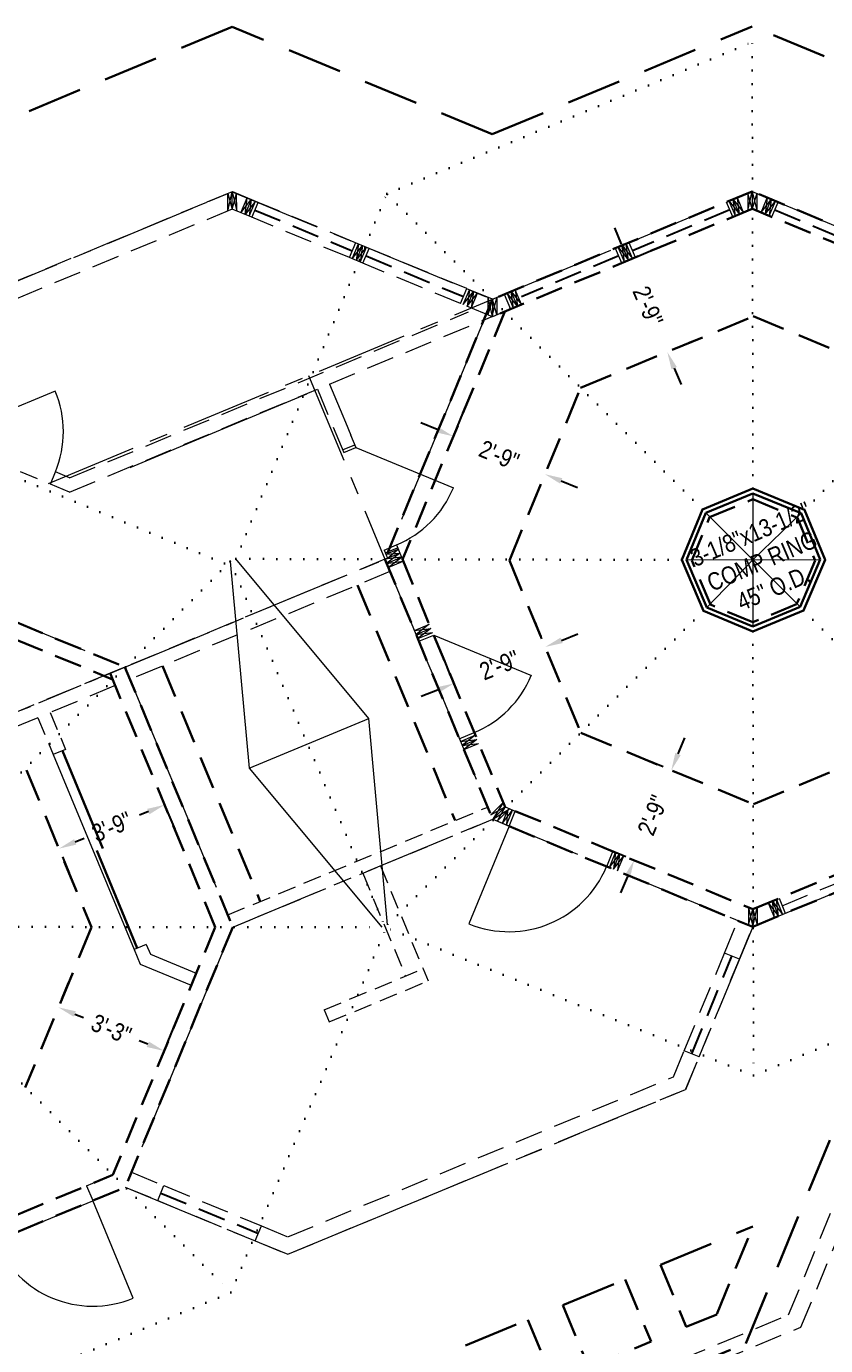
# Model space of a CAD drawing. Header units: inches. Extents: x 2775 to 14269, y 3393 to 7295.
# Drawn here: x 13681.6 to 13954.2, y 3621.2 to 4071.2 of the extents above; entities that cross this region are included whole.
import ezdxf

# ---------------------------------------------------------------- set-up
doc = ezdxf.new("R2010")
doc.units = ezdxf.units.IN
doc.header["$LTSCALE"] = 0.5
doc.header["$MEASUREMENT"] = 0
doc.header["$PDMODE"] = 1
for name, pattern in [('ACAD_ISO07W100', [3, 0, -3]), ('CENTER', [2, 1.25, -0.25, 0.25, -0.25]), ('HIDDEN', [0.375, 0.25, -0.125])]:
    doc.linetypes.add(name, pattern=pattern)
doc.layers.get('Defpoints').update_dxf_attribs({"linetype": 'CONTINUOUS'})
for name, color, linetype, lineweight in [('BALCONY', 3, 'CONTINUOUS', 30), ('DOORS', 7, 'CONTINUOUS', 9), ('FL JOISTS', 3, 'CONTINUOUS', 20), ('GRID', 1, 'CENTER', 20), ('INT WALLS', 7, 'HIDDEN', 9), ('LITE COVE', 7, 'HIDDEN', 30), ('ROOF BEAMS', 3, 'HIDDEN', 30), ('ROOFLINE', 7, 'HIDDEN', 30), ('SKYLITES', 3, 'CONTINUOUS', 30), ('WALL FRAMING', 7, 'CONTINUOUS', 9), ('WALLS', 7, 'HIDDEN', 9), ('WINDOWS', 5, 'HIDDEN', 9)]:
    doc.layers.add(name, color=color, linetype=linetype, lineweight=lineweight)
doc.layers.add('Dim', color=2, linetype='CONTINUOUS')
doc.layers.add('LOWER_TRUSS_DESIGN', color=7, linetype='CONTINUOUS')
doc.styles.add('ARCHENT', font='technical.ttf', dxfattribs={"height": 6})
doc.styles.add('ARCHENTLTD', font='technical.ttf', dxfattribs={"height": 6})
doc.dimstyles.new('ARCHENTLTD', dxfattribs={"dimtxt": 12, "dimasz": 6, "dimexe": 9, "dimexo": 3, "dimgap": 1, "dimtad": 0, "dimdec": 4, "dimzin": 1, "dimdsep": 46, "dimlunit": 4, "dimtxsty": 'ARCHENT', "dimcen": 6, "dimaunit": 1, "dimadec": 5, "dimazin": 0, "dimtfac": 1, "dimtdec": 4, "dimtofl": 0, "dimtmove": 0, "dimatfit": 3, "dimfxl": 1, "dimfrac": 2, "dimtolj": 1, "dimtzin": 0, "dimarcsym": 0})

# ---------------------------------------------------------------- blocks, each defined once
blk = doc.blocks.new('*D40')
at = {"layer": 'Defpoints', "color": 0, "linetype": 'Continuous', "ltscale": 2.5}
for p in [(13692.5, 3736.57), (13728.54, 3721.68), (13728.54, 3721.68)]:
    blk.add_point(p, dxfattribs=at)
at = {"layer": 'Dim', "color": 0, "linetype": 'Continuous', "lineweight": -2, "ltscale": 2.5}
for p, q in [((13693.64, 3739.35), (13695.94, 3744.89)), ((13698.04, 3734.28), (13701, 3733.06)), ((13729.69, 3724.45), (13731.98, 3729.99)), ((13723, 3723.97), (13720.04, 3725.19))]:
    blk.add_line(p, q, dxfattribs=at)
at = {"layer": 'Dim', "color": 0, "linetype": 'Continuous', "ltscale": 2.5}
for points in [[(13698.43, 3735.21), (13697.66, 3733.36), (13692.5, 3736.57)], [(13723.38, 3724.89), (13722.61, 3723.04), (13728.54, 3721.68)]]:
    blk.add_solid(points, dxfattribs=at)
at = {"layer": 'Dim', "color": 0, "linetype": 'Continuous', "ltscale": 2.5, "insert": (13710.52, 3729.13), "char_height": 6, "attachment_point": 5, "rotation": 337.5413, "style": 'ARCHENT'}
blk.add_mtext('\\A1;3\'-3"', dxfattribs=at)
blk = doc.blocks.new('*D44')
at = {"layer": 'Defpoints', "color": 0, "linetype": 'Continuous', "ltscale": 2.5}
for p in [(13728.7, 3805.65), (13728.7, 3805.65), (13692.68, 3790.71)]:
    blk.add_point(p, dxfattribs=at)
at = {"layer": 'Dim', "color": 0, "linetype": 'Continuous', "lineweight": -2, "ltscale": 2.5}
for p, q in [((13723.16, 3803.35), (13720.17, 3802.11)), ((13729.85, 3802.88), (13732.15, 3797.34)), ((13698.22, 3793.01), (13701.22, 3794.25)), ((13693.83, 3787.94), (13696.13, 3782.39))]:
    blk.add_line(p, q, dxfattribs=at)
at = {"layer": 'Dim', "color": 0, "linetype": 'Continuous', "ltscale": 2.5}
for points in [[(13722.78, 3804.28), (13723.54, 3802.43), (13728.7, 3805.65)], [(13697.84, 3793.93), (13698.6, 3792.08), (13692.68, 3790.71)]]:
    blk.add_solid(points, dxfattribs=at)
at = {"layer": 'Dim', "color": 0, "linetype": 'Continuous', "ltscale": 2.5, "insert": (13710.69, 3798.18), "char_height": 6, "attachment_point": 5, "rotation": 22.5322, "style": 'ARCHENT'}
blk.add_mtext('\\A1;3\'-9"', dxfattribs=at)
blk = doc.blocks.new('*D50')
at = {"layer": 'Defpoints', "color": 0, "linetype": 'Continuous', "ltscale": 2.5}
for p in [(13886.94, 3991.45), (13886.94, 3991.45), (13900.18, 3960.15)]:
    blk.add_point(p, dxfattribs=at)
at = {"layer": 'Dim', "color": 0, "linetype": 'Continuous', "lineweight": -2, "ltscale": 2.5}
for p, q in [((13884.6, 3996.97), (13882.26, 4002.5)), ((13889.7, 3992.62), (13895.23, 3994.95)), ((13902.94, 3961.32), (13908.47, 3963.66)), ((13902.52, 3954.63), (13904.86, 3949.1))]:
    blk.add_line(p, q, dxfattribs=at)
at = {"layer": 'Dim', "color": 0, "linetype": 'Continuous', "ltscale": 2.5}
for points in [[(13885.52, 3997.36), (13883.68, 3996.58), (13886.94, 3991.45)], [(13903.44, 3955.02), (13901.6, 3954.24), (13900.18, 3960.15)]]:
    blk.add_solid(points, dxfattribs=at)
at = {"layer": 'Dim', "color": 0, "linetype": 'Continuous', "ltscale": 2.5, "insert": (13893.56, 3975.8), "char_height": 6, "attachment_point": 5, "rotation": 292.9353, "style": 'ARCHENT'}
blk.add_mtext('\\A1;2\'-9"', dxfattribs=at)
blk = doc.blocks.new('*D51')
at = {"layer": 'Defpoints', "color": 0, "linetype": 'Continuous', "ltscale": 2.5}
for p in [(13827.19, 3931.36), (13827.19, 3931.36), (13858.45, 3918.44)]:
    blk.add_point(p, dxfattribs=at)
at = {"layer": 'Dim', "color": 0, "linetype": 'Continuous', "lineweight": -2, "ltscale": 2.5}
for p, q in [((13828.34, 3934.14), (13830.63, 3939.68)), ((13821.65, 3933.66), (13816.1, 3935.95)), ((13859.6, 3921.21), (13861.89, 3926.76)), ((13864, 3916.15), (13869.54, 3913.86))]:
    blk.add_line(p, q, dxfattribs=at)
at = {"layer": 'Dim', "color": 0, "linetype": 'Continuous', "ltscale": 2.5}
for points in [[(13822.03, 3934.58), (13821.27, 3932.73), (13827.19, 3931.36)], [(13864.38, 3917.07), (13863.62, 3915.23), (13858.45, 3918.44)]]:
    blk.add_solid(points, dxfattribs=at)
at = {"layer": 'Dim', "color": 0, "linetype": 'Continuous', "ltscale": 2.5, "insert": (13842.82, 3924.9), "char_height": 6, "attachment_point": 5, "rotation": 337.5409, "style": 'ARCHENT'}
blk.add_mtext('\\A1;2\'-9"', dxfattribs=at)
blk = doc.blocks.new('*D52')
at = {"layer": 'Defpoints', "color": 0, "linetype": 'Continuous', "ltscale": 2.5}
for p in [(13858.55, 3859.52), (13858.55, 3859.52), (13827.38, 3847.05)]:
    blk.add_point(p, dxfattribs=at)
at = {"layer": 'Dim', "color": 0, "linetype": 'Continuous', "lineweight": -2, "ltscale": 2.5}
for p, q in [((13857.43, 3862.31), (13855.21, 3867.88)), ((13864.12, 3861.75), (13869.69, 3863.98)), ((13826.26, 3849.83), (13824.03, 3855.4)), ((13821.81, 3844.82), (13816.24, 3842.59))]:
    blk.add_line(p, q, dxfattribs=at)
at = {"layer": 'Dim', "color": 0, "linetype": 'Continuous', "ltscale": 2.5}
for points in [[(13863.75, 3862.68), (13864.49, 3860.83), (13858.55, 3859.52)], [(13821.44, 3845.75), (13822.18, 3843.89), (13827.38, 3847.05)]]:
    blk.add_solid(points, dxfattribs=at)
at = {"layer": 'Dim', "color": 0, "linetype": 'Continuous', "ltscale": 2.5, "insert": (13842.96, 3853.29), "char_height": 6, "attachment_point": 5, "rotation": 21.8162, "style": 'ARCHENT'}
blk.add_mtext('\\A1;2\'-9"', dxfattribs=at)
blk = doc.blocks.new('*D53')
at = {"layer": 'Defpoints', "color": 0, "linetype": 'Continuous', "ltscale": 2.5}
for p in [(13901.55, 3817.45), (13901.55, 3817.45), (13888.86, 3786.76)]:
    blk.add_point(p, dxfattribs=at)
at = {"layer": 'Dim', "color": 0, "linetype": 'Continuous', "lineweight": -2, "ltscale": 2.5}
for p, q in [((13903.84, 3823), (13906.13, 3828.54)), ((13898.77, 3818.6), (13893.23, 3820.89)), ((13886.09, 3787.9), (13880.54, 3790.19)), ((13886.57, 3781.21), (13884.27, 3775.67))]:
    blk.add_line(p, q, dxfattribs=at)
at = {"layer": 'Dim', "color": 0, "linetype": 'Continuous', "ltscale": 2.5}
for points in [[(13902.92, 3823.38), (13904.76, 3822.62), (13901.55, 3817.45)], [(13885.64, 3781.59), (13887.49, 3780.83), (13888.86, 3786.76)]]:
    blk.add_solid(points, dxfattribs=at)
at = {"layer": 'Dim', "color": 0, "linetype": 'Continuous', "ltscale": 2.5, "insert": (13895.2, 3802.1), "char_height": 6, "attachment_point": 5, "rotation": 67.5409, "style": 'ARCHENT'}
blk.add_mtext('\\A1;2\'-9"', dxfattribs=at)

msp = doc.modelspace()

# ---------------------------------------------------------------- linework, layer by layer
at = {"layer": 'BALCONY', "linetype": 'HIDDEN', "lineweight": 20, "ltscale": 75}
for p, q in [((13941.56299, 3631.6762), (13964.4532, 3687.04987)), ((13945.77515, 3627.46879), (13968.66573, 3682.84336)), ((13800.48025, 3573.16946), (13941.56299, 3631.6762)), ((13800.48361, 3567.21667), (13945.77515, 3627.46879))]:
    msp.add_line(p, q, dxfattribs=at)
at = {"layer": 'Dim', "color": 1, "linetype": 'Continuous', "lineweight": 9, "ltscale": 2.5}
msp.add_line((13690.72279, 3822.82325), (13718.31572, 3756.3204), dxfattribs=at)
at = {"layer": 'DOORS', "ltscale": 75}
for p, q in [((13691.41326, 3946.78644), (13658.18379, 3932.93717)), ((13793.98028, 3927.5446), (13827.24218, 3913.77342)), ((13718.00931, 3637.38588), (13704.20946, 3670.63448))]:
    msp.add_line(p, q, dxfattribs=at)
at = {"layer": 'DOORS', "ltscale": 50}
for p, q in [((13820.54054, 3863.53714), (13853.80817, 3849.7798)), ((13846.21111, 3798.36674), (13832.48702, 3765.08537))]:
    msp.add_line(p, q, dxfattribs=at)
at = {"layer": 'DOORS', "linetype": 'Continuous', "lineweight": 30, "ltscale": 150}
for p, q in [((13693.84194, 3824.11768), (13707.66341, 3790.80329)), ((13705.53896, 3790.0684), (13719.36042, 3756.754))]:
    msp.add_line(p, q, dxfattribs=at)
at = {"layer": 'DOORS', "lineweight": 20, "ltscale": 75}
msp.add_line((13637.7115, 3643.03447), (13704.22021, 3670.61329), dxfattribs=at)
at = {"layer": 'DOORS', "lineweight": 9, "ltscale": 75}
for centre, radius, start, end in [((13658.18379, 3932.93717), 36, 337.6252485, 22.6252485), ((13793.98028, 3927.5446), 35.98566, 292.5321603, 337.5093435), ((13820.54054, 3863.53714), 35.97982, 292.4744608, 337.5331814), ((13846.21111, 3798.36674), 36, 247.5904225, 337.5409195), ((13704.20946, 3670.63448), 35.99868, 202.5409195, 292.5409195)]:
    msp.add_arc(centre, radius, start, end, dxfattribs=at)
at = {"layer": 'FL JOISTS', "color": 7, "linetype": 'Continuous', "lineweight": 20, "ltscale": 25}
for p, q in [((13751.09624, 3888.63095), (13757.58821, 3818.20986)), ((13798.3206, 3835.10084), (13753.01679, 3889.54256)), ((13757.58821, 3818.20986), (13798.3206, 3835.10084)), ((13804.7753, 3764.69923), (13798.3206, 3835.10084)), ((13757.58821, 3818.20986), (13802.85636, 3763.92598))]:
    msp.add_line(p, q, dxfattribs=at)
at = {"layer": 'GRID', "ltscale": 50}
for p, q in [((13663.13356, 3978.02306), (13751.78355, 4014.80413)), ((13751.78355, 4014.80413), (13840.50378, 3978.12922)), ((13840.50378, 3978.12922), (13929.17153, 4014.93082)), ((13929.17153, 4014.93082), (14017.89177, 3978.25591)), ((13689.15526, 3915.32124), (13840.50378, 3978.12922)), ((13840.50378, 3978.12922), (13803.83543, 3889.42486)), ((13777.81509, 3952.11682), (13803.83543, 3889.42486)), ((13644.79447, 3933.65897), (13689.15526, 3915.32124)), ((13626.44902, 3889.29883), (13715.16925, 3852.62392)), ((13715.16925, 3852.62392), (13803.83543, 3889.42486)), ((13803.83543, 3889.42486), (13840.63046, 3800.74123)), ((13715.16925, 3852.62392), (13751.96271, 3763.93964)), ((13751.96271, 3763.93964), (13840.63046, 3800.74123)), ((13840.63046, 3800.74123), (13929.3507, 3764.06632)), ((13929.3507, 3764.06632), (14018.01845, 3800.86792)), ((13751.96271, 3763.93964), (13715.29436, 3675.23527)), ((13929.3507, 3764.06632), (13906.43216, 3708.62411)), ((13770.74153, 3652.31468), (13906.43667, 3708.63502)), ((13626.6266, 3638.43367), (13715.29436, 3675.23527)), ((13715.29436, 3675.23527), (13770.74153, 3652.31468))]:
    msp.add_line(p, q, dxfattribs=at)
at = {"layer": 'GRID', "ltscale": 25}
msp.add_line((13501.10479, 3763.77635), (13715.16925, 3852.62392), dxfattribs=at)
at = {"layer": 'INT WALLS', "ltscale": 75}
for p, q in [((13696.31112, 3917.24187), (13832.40512, 3973.78544)), ((13784.98606, 3949.21109), (13840.38376, 3972.22742)), ((13696.31906, 3912.37223), (13780.82788, 3947.48348)), ((13780.82788, 3947.48348), (13789.81399, 3925.8336)), ((13784.98368, 3949.20956), (13792.24607, 3931.71255)), ((13689.7605, 3915.07209), (13691.47349, 3919.2333)), ((13696.31112, 3917.24187), (13691.47349, 3919.2333)), ((13696.31906, 3912.37223), (13689.7605, 3915.07209)), ((13807.76958, 3894.30573), (13808.92245, 3891.53477)), ((13803.83651, 3889.42595), (13715.16902, 3852.62446)), ((13803.61475, 3892.58394), (13804.76576, 3889.81085)), ((13805.57986, 3885.22247), (13716.91279, 3848.42115)), ((13710.08919, 3850.51608), (13574.82859, 3794.37609)), ((13711.83296, 3846.31277), (13689.66647, 3837.11255)), ((13685.51024, 3835.38751), (13576.57067, 3790.17208)), ((13694.88094, 3824.5491), (13690.72471, 3822.82405)), ((13722.47194, 3758.04544), (13718.31572, 3756.3204))]:
    msp.add_line(p, q, dxfattribs=at)
at = {"layer": 'INT WALLS', "ltscale": 50}
for p, q in [((13784.98606, 3949.21109), (13793.96929, 3927.55557)), ((13789.42928, 3926.75664), (13793.58646, 3928.47939)), ((13789.81211, 3925.83282), (13793.96929, 3927.55557)), ((13803.60507, 3892.57993), (13807.77005, 3894.30592)), ((13803.9879, 3891.65612), (13808.15289, 3893.3821)), ((13685.50998, 3835.38815), (13690.72279, 3822.82325)), ((13689.66647, 3837.11255), (13694.87897, 3824.54841)), ((13750.23754, 3768.09581), (13838.90598, 3804.89769)), ((13751.96195, 3763.93932), (13840.63046, 3800.74123)), ((13722.46955, 3758.04446), (13723.84135, 3754.73789)), ((13718.32542, 3756.32442), (13720.3993, 3751.29142)), ((13783.15661, 3735.73923), (13816.86823, 3749.73126)), ((13816.86823, 3749.73126), (13818.59327, 3745.57503)), ((13784.88165, 3731.58301), (13818.59327, 3745.57503)), ((13783.15661, 3735.73923), (13784.88165, 3731.58301))]:
    msp.add_line(p, q, dxfattribs=at)
at = {"layer": 'INT WALLS', "linetype": 'Continuous', "ltscale": 150}
for p, q in [((13723.84135, 3754.73789), (13739.5273, 3748.25381)), ((13720.3993, 3751.29142), (13737.80822, 3744.09511))]:
    msp.add_line(p, q, dxfattribs=at)
at = {"layer": 'LITE COVE', "linetype": 'ACAD_ISO07W100', "lineweight": 30, "ltscale": 3}
for p, q in [((13804.49392, 4014.07081), (13929.13134, 4065.80324)), ((13753.01679, 3889.54256), (13804.49392, 4014.07081)), ((13749.16327, 3887.94372), (13624.64804, 3939.45235)), ((13751.09624, 3888.63095), (13803.5805, 3764.7899)), ((13751.28347, 3639.27225), (13804.7753, 3764.69923)), ((13929.57755, 3713.27298), (13803.95617, 3763.88478)), ((13929.57755, 3713.27298), (14054.00189, 3764.91537)), ((13751.28347, 3639.27225), (13626.68858, 3587.55907))]:
    msp.add_line(p, q, dxfattribs=at)
at = {"layer": 'LITE COVE', "color": 7, "linetype": 'ACAD_ISO07W100', "lineweight": 30, "ltscale": 3}
for p, q in [((13929.38049, 3913.53925), (13929.1352, 4065.80324)), ((13912.15983, 3906.40595), (13804.49392, 4014.07081)), ((13946.98361, 3906.25319), (14053.83809, 4014.25392)), ((13644.19511, 3780.77572), (13751.09624, 3888.63095)), ((13905.02699, 3889.1851), (13753.01679, 3889.54256)), ((13953.9855, 3889.28493), (14105.5823, 3889.58728)), ((13912.51212, 3871.81881), (13803.95617, 3763.88478)), ((13946.60179, 3871.96489), (14054.00189, 3764.91537)), ((13929.38113, 3864.8316), (13929.57755, 3713.27298)), ((13651.28534, 3764.0164), (13799.78743, 3763.89557)), ((13644.19556, 3746.33421), (13751.28347, 3639.27225))]:
    msp.add_line(p, q, dxfattribs=at)
at = {"layer": 'LITE COVE', "ltscale": 90}
for p, q in [((13870.62475, 3947.88628), (13929.45045, 3972.30192)), ((13929.45045, 3972.30192), (13988.31097, 3947.97033)), ((13846.29972, 3889.04163), (13870.62475, 3947.88628)), ((13846.29972, 3889.04163), (13870.72467, 3830.1935)), ((13794.49985, 3880.61449), (13827.83682, 3800.29422)), ((13727.99615, 3853.02131), (13761.33312, 3772.70104)), ((13870.72467, 3830.1935), (13929.56932, 3805.86847)), ((13929.56932, 3805.86847), (13988.39502, 3830.28411)), ((13681.56055, 3817.5075), (13703.79741, 3763.90767)), ((13703.79741, 3763.90767), (13681.20028, 3709.24188))]:
    msp.add_line(p, q, dxfattribs=at)
at = {"layer": 'ROOF BEAMS', "ltscale": 75}
for p, q in [((13929.17153, 4014.93082), (13840.50378, 3978.12922)), ((14018.12954, 3978.15762), (13929.21783, 4014.91168)), ((13929.17579, 4008.97767), (13843.18296, 3973.2863)), ((14013.9503, 3973.93382), (13929.22738, 4008.95634)), ((13840.50371, 3978.12925), (13803.83619, 3889.42518)), ((13844.79941, 3973.95721), (13809.82335, 3889.34666)), ((13914.61176, 3903.7502), (13929.38222, 3909.8801)), ((13929.38222, 3909.8801), (13944.58989, 3903.58554)), ((13908.51374, 3889.01427), (13914.61176, 3903.7502)), ((13944.58989, 3903.58554), (13950.59898, 3889.0232)), ((13626.44744, 3889.29817), (13715.17001, 3852.62423)), ((13803.82424, 3889.45396), (13840.74568, 3800.46353)), ((13809.7992, 3889.44354), (13844.95635, 3804.65007)), ((13914.89112, 3873.93991), (13908.51374, 3889.01427)), ((13950.59898, 3889.0232), (13944.29559, 3874.11478)), ((13626.45282, 3883.34459), (13710.96307, 3848.41184)), ((13929.40197, 3867.93377), (13914.89112, 3873.93991)), ((13944.29559, 3874.11478), (13929.40197, 3867.93377)), ((13715.16885, 3852.62489), (13751.96226, 3763.93856)), ((13710.08869, 3850.51728), (13746.0093, 3763.93474)), ((13848.3361, 3803.5073), (13929.38006, 3770.00558)), ((13929.38006, 3770.03343), (14013.76671, 3805.05815)), ((13929.37999, 3764.07848), (14017.98182, 3800.85272)), ((13846.21111, 3798.36674), (13929.37999, 3763.98663)), ((13746.00975, 3763.93582), (13711.0827, 3679.44214)), ((13751.96271, 3763.93964), (13715.2952, 3675.23555)), ((13626.661, 3644.40632), (13711.08517, 3679.41406)), ((13626.66389, 3638.45341), (13715.2982, 3675.20695))]:
    msp.add_line(p, q, dxfattribs=at)
at = {"layer": 'ROOFLINE', "linetype": 'HIDDEN', "ltscale": 150}
for p, q in [((13751.74786, 4071.08744), (13623.31006, 4017.79831)), ((13840.46375, 4034.41367), (13751.74786, 4071.08744)), ((13840.46375, 4034.41367), (13929.13134, 4071.2152)), ((14057.66217, 4018.0835), (13929.13134, 4071.2152)), ((13927.00611, 3621.91027), (13969.20801, 3724.30806)), ((13897.82148, 3648.7482), (13929.40407, 3661.84543)), ((13864.58458, 3634.91659), (13885.81564, 3643.76224)), ((13831.31357, 3621.16749), (13852.55909, 3629.97797))]:
    msp.add_line(p, q, dxfattribs=at)
at = {"layer": 'ROOFLINE', "linetype": 'HIDDEN', "ltscale": 90}
msp.add_line((13917.03888, 3631.84279), (13929.40407, 3661.84543), dxfattribs=at)
at = {"layer": 'ROOFLINE', "color": 7, "linetype": 'HIDDEN', "ltscale": 90}
for p, q in [((13897.82148, 3648.7482), (13906.63101, 3627.523)), ((13885.81564, 3643.76224), (13894.62414, 3622.53954)), ((13864.58458, 3634.91659), (13873.38115, 3613.72263)), ((13852.55909, 3629.97797), (13861.37428, 3608.73914))]:
    msp.add_line(p, q, dxfattribs=at)
at = {"layer": 'ROOFLINE', "linetype": 'HIDDEN', "lineweight": 30, "ltscale": 90}
for p, q in [((13906.63101, 3627.523), (13917.03888, 3631.84279)), ((13817.81092, 3576.58875), (13927.00611, 3621.91027)), ((13873.38115, 3613.72263), (13894.62414, 3622.53954))]:
    msp.add_line(p, q, dxfattribs=at)
at = {"layer": 'SKYLITES', "linetype": 'Continuous', "ltscale": 75}
for p, q in [((13912.21881, 3906.41696), (13929.38049, 3913.53925)), ((13913.36736, 3905.26958), (13929.38126, 3911.91552)), ((13929.38049, 3913.53925), (13946.98361, 3906.25319)), ((13929.38126, 3911.91552), (13945.83456, 3905.10538)), ((13905.12609, 3889.27732), (13912.21881, 3906.41696)), ((13906.7521, 3889.28372), (13913.36736, 3905.26958)), ((13945.83456, 3905.10538), (13952.35991, 3889.29196)), ((13946.98361, 3906.25319), (13953.9855, 3889.28493)), ((13912.51212, 3871.81881), (13905.12609, 3889.27732)), ((13913.65398, 3872.9696), (13906.7521, 3889.28372)), ((13952.35991, 3889.29196), (13945.53301, 3873.14537)), ((13953.9855, 3889.28493), (13946.67537, 3871.99542)), ((13929.40344, 3864.82738), (13912.51212, 3871.81881)), ((13929.40267, 3866.4511), (13913.65398, 3872.9696)), ((13945.53301, 3873.14537), (13929.40267, 3866.4511)), ((13946.67537, 3871.99542), (13929.40344, 3864.82738))]:
    msp.add_line(p, q, dxfattribs=at)
at = {"layer": 'SKYLITES', "color": 5, "linetype": 'Continuous', "lineweight": 9, "ltscale": 150}
for p, q in [((13929.38126, 3911.91552), (13929.40267, 3866.4511)), ((13913.36736, 3905.26958), (13945.53301, 3873.14537)), ((13929.39193, 3889.26566), (13945.83456, 3905.10538)), ((13906.7521, 3889.28372), (13952.35991, 3889.29196)), ((13913.65398, 3872.9696), (13929.39193, 3889.26566))]:
    msp.add_line(p, q, dxfattribs=at)
at = {"layer": 'WALL FRAMING', "linetype": 'Continuous', "lineweight": 9, "ltscale": 150}
for p, q in [((13750.28858, 4008.22926), (13751.78432, 4014.80446)), ((13751.78432, 4014.80446), (13753.28858, 4008.2312)), ((13927.67887, 4008.35637), (13929.17153, 4014.93082)), ((13929.17153, 4014.93082), (13930.67887, 4008.35633)), ((13750.28472, 4014.18227), (13751.78818, 4008.85145)), ((13751.78818, 4008.85145), (13753.28472, 4014.18421)), ((13754.76038, 4007.58902), (13758.28859, 4012.11569)), ((13756.14334, 4007.00816), (13756.90234, 4012.68875)), ((13759.67483, 4011.54264), (13756.14334, 4007.00816)), ((13758.28859, 4012.11569), (13757.54495, 4006.47169)), ((13921.31646, 4011.58058), (13924.80182, 4007.17796)), ((13923.41978, 4006.59492), (13922.69851, 4012.16363)), ((13922.69851, 4012.16363), (13926.18387, 4007.76101)), ((13924.80182, 4007.17796), (13924.08056, 4012.74667)), ((13929.17817, 4008.97668), (13927.67223, 4014.30853)), ((13930.67223, 4014.31047), (13929.17817, 4008.97668)), ((13932.16944, 4007.76529), (13935.6485, 4012.17287)), ((13934.26563, 4012.75395), (13933.55231, 4007.18421)), ((13933.55231, 4007.18421), (13937.03138, 4011.5918)), ((13935.6485, 4012.17287), (13934.93519, 4006.60314)), ((13792.66042, 3991.94939), (13796.17873, 3996.4525)), ((13794.79249, 3997.02555), (13794.04289, 3991.38401)), ((13796.17873, 3996.4525), (13795.43729, 3990.8137)), ((13885.55722, 3990.86455), (13884.80215, 3996.51529)), ((13884.80215, 3996.51529), (13888.32147, 3992.03027)), ((13886.93935, 3991.44741), (13886.18759, 3997.09031)), ((13794.04289, 3991.38401), (13797.56498, 3995.87945)), ((13883.42003, 3995.93243), (13886.93935, 3991.44741)), ((13830.55336, 3976.29117), (13834.06621, 3980.78126)), ((13832.68324, 3981.36212), (13831.9396, 3975.7181)), ((13831.9396, 3975.7181), (13835.44917, 3980.20039)), ((13834.06621, 3980.78126), (13833.31929, 3975.12944)), ((13839.00323, 3978.74952), (13840.38376, 3972.22742)), ((13840.38376, 3972.22742), (13842.00323, 3978.75157)), ((13849.07093, 3975.7301), (13845.55497, 3980.20735)), ((13847.69209, 3975.13944), (13846.9371, 3980.79019)), ((13846.9371, 3980.79019), (13850.45636, 3976.30513)), ((13848.31924, 3981.37303), (13849.07093, 3975.7301)), ((13840.50368, 3978.12918), (13839.00756, 3972.79632)), ((13842.00756, 3972.79845), (13840.50368, 3978.12918)), ((13804.76544, 3889.81163), (13808.34245, 3892.91766)), ((13809.49095, 3890.14621), (13803.82781, 3889.42307)), ((13804.19041, 3891.19703), (13808.9167, 3891.53193)), ((13808.9167, 3891.53193), (13804.40206, 3888.03735)), ((13804.40206, 3888.03735), (13810.0652, 3888.76048)), ((13804.98536, 3886.65537), (13809.49095, 3890.14621)), ((13818.99223, 3867.24724), (13814.48726, 3863.76362)), ((13813.91463, 3865.15002), (13819.56706, 3865.86175)), ((13814.48726, 3863.76362), (13820.14188, 3864.47626)), ((13819.56706, 3865.86175), (13815.05989, 3862.37722)), ((13829.61928, 3827.27697), (13835.24898, 3827.97933)), ((13834.67635, 3829.36572), (13830.19557, 3825.89209)), ((13830.19557, 3825.89209), (13835.82161, 3826.59293)), ((13835.24898, 3827.97933), (13830.7704, 3824.5066)), ((13840.00826, 3802.24092), (13844.83738, 3804.95359)), ((13844.21517, 3806.45327), (13840.63046, 3800.74123)), ((13840.63046, 3800.74123), (13846.33786, 3804.33333)), ((13844.83738, 3804.95359), (13842.13095, 3800.12097)), ((13843.92459, 3799.37952), (13847.41195, 3803.88932)), ((13845.71427, 3803.70893), (13845.31082, 3798.80648)), ((13880.42639, 3784.2842), (13883.91375, 3788.79401)), ((13882.52752, 3789.36704), (13881.81262, 3783.71117)), ((13881.81262, 3783.71117), (13885.29998, 3788.22097)), ((13883.91375, 3788.79401), (13883.19885, 3783.13813)), ((13934.6287, 3772.22578), (13938.12102, 3767.71981)), ((13936.73542, 3767.14525), (13936.01903, 3772.78894)), ((13936.01903, 3772.78894), (13939.50661, 3768.29437)), ((13938.12102, 3767.71981), (13937.40443, 3773.36395)), ((13927.83759, 3770.6369), (13929.3507, 3764.06632)), ((13927.84947, 3764.68059), (13929.33883, 3770.01632)), ((13929.33883, 3770.01632), (13930.84946, 3764.68839)), ((13929.3507, 3764.06632), (13930.83759, 3770.63838))]:
    msp.add_line(p, q, dxfattribs=at)
at = {"layer": 'WALL FRAMING', "ltscale": 150}
for p, q in [((13751.78818, 4008.85145), (13751.78432, 4014.80446)), ((13929.17153, 4014.93082), (13929.17817, 4008.97668)), ((13750.28858, 4008.22926), (13750.28472, 4014.18227)), ((13753.28858, 4008.2312), (13753.28472, 4014.18421)), ((13927.67223, 4014.30853), (13927.67887, 4008.35637)), ((13930.67223, 4014.31047), (13930.67887, 4008.35633)), ((13886.93935, 3991.44741), (13884.80215, 3996.51529)), ((13888.32147, 3992.03027), (13886.18428, 3997.09815)), ((13885.55722, 3990.86455), (13883.42003, 3995.93243)), ((13839.00323, 3978.74952), (13839.00756, 3972.79632)), ((13842.00323, 3978.75157), (13842.00756, 3972.79845)), ((13840.50368, 3978.12918), (13840.50801, 3972.17606)), ((13840.00826, 3802.24092), (13844.21517, 3806.45327)), ((13840.63046, 3800.74123), (13844.83738, 3804.95359)), ((13842.13095, 3800.12097), (13846.33786, 3804.33333)), ((13927.83759, 3770.6369), (13927.84947, 3764.68059)), ((13929.33883, 3770.01632), (13929.3507, 3764.06632)), ((13930.83759, 3770.63838), (13930.84946, 3764.68839))]:
    msp.add_line(p, q, dxfattribs=at)
at = {"layer": 'WALL FRAMING', "ltscale": 75}
for p, q in [((13754.76038, 4007.58902), (13756.91109, 4012.70958)), ((13756.14334, 4007.00816), (13758.29406, 4012.12872)), ((13757.52631, 4006.42729), (13759.67702, 4011.54785)), ((13923.41978, 4006.59492), (13921.31646, 4011.58058)), ((13924.80182, 4007.17796), (13922.69851, 4012.16363)), ((13926.18387, 4007.76101), (13924.08056, 4012.74667)), ((13932.16944, 4007.76529), (13934.26563, 4012.75395)), ((13933.55231, 4007.18421), (13935.6485, 4012.17287)), ((13934.93519, 4006.60314), (13937.03138, 4011.5918)), ((13792.66042, 3991.94939), (13794.80124, 3997.04639)), ((13796.14405, 3996.46684), (13794.04289, 3991.38401)), ((13795.43729, 3990.8137), (13797.56717, 3995.88466)), ((13830.55336, 3976.29117), (13832.68324, 3981.36212)), ((13831.93633, 3975.7103), (13834.06621, 3980.78126)), ((13833.31929, 3975.12944), (13835.44917, 3980.20039)), ((13847.69209, 3975.13944), (13845.55497, 3980.20735)), ((13849.07422, 3975.72228), (13846.9371, 3980.79019)), ((13850.45636, 3976.30513), (13848.31924, 3981.37303)), ((13843.92459, 3799.37952), (13845.71427, 3803.70893)), ((13845.31082, 3798.80648), (13847.41195, 3803.88932)), ((13880.42639, 3784.2842), (13882.52752, 3789.36704)), ((13881.81262, 3783.71117), (13883.91375, 3788.79401)), ((13883.19885, 3783.13813), (13885.29998, 3788.22097))]:
    msp.add_line(p, q, dxfattribs=at)
at = {"layer": 'WALL FRAMING', "ltscale": 50}
for p, q in [((13804.19041, 3891.19703), (13808.34245, 3892.91766)), ((13803.82781, 3889.42307), (13808.9167, 3891.53193)), ((13804.40206, 3888.03735), (13809.49095, 3890.14621)), ((13804.97632, 3886.65162), (13810.0652, 3888.76048)), ((13813.91463, 3865.15002), (13819.02447, 3867.26056)), ((13814.48726, 3863.76362), (13819.5971, 3865.87416)), ((13815.05989, 3862.37722), (13820.16973, 3864.48777)), ((13829.61928, 3827.27697), (13834.67635, 3829.36572)), ((13830.19191, 3825.89058), (13835.24898, 3827.97933)), ((13830.76454, 3824.50418), (13835.82161, 3826.59293)), ((13934.6287, 3772.22578), (13936.73542, 3767.14525)), ((13936.0143, 3772.80033), (13938.12102, 3767.71981)), ((13937.3999, 3773.37489), (13939.50661, 3768.29437))]:
    msp.add_line(p, q, dxfattribs=at)
at = {"layer": 'WALLS', "color": 4, "ltscale": 75}
for p, q in [((13751.78432, 4014.80446), (13743.01147, 4011.16458)), ((13760.599, 4011.1606), (13751.78432, 4014.80446)), ((13743.01147, 4011.16458), (13709.75991, 3997.36843)), ((13758.44828, 4006.04004), (13760.599, 4011.1606)), ((13922.49841, 4006.20622), (13920.3951, 4011.19188)), ((13935.85711, 4006.21576), (13937.9533, 4011.20442)), ((13751.78818, 4008.85145), (13667.34567, 3973.81606)), ((13758.46912, 4006.08965), (13751.78818, 4008.85145)), ((13709.7599, 3997.36843), (13663.13356, 3978.02306)), ((13791.73844, 3992.33663), (13793.87926, 3997.43364)), ((13798.48915, 3995.49741), (13793.86832, 3997.40759)), ((13882.49318, 3995.55694), (13887.11113, 3997.47363)), ((13889.28257, 3992.32345), (13887.13448, 3997.41739)), ((13796.35942, 3990.4264), (13791.73742, 3992.33705)), ((13796.35927, 3990.42646), (13798.48915, 3995.49741)), ((13884.66448, 3990.40667), (13882.52736, 3995.47458)), ((13884.6303, 3990.48904), (13889.2484, 3992.40578)), ((13829.63139, 3976.67841), (13831.76126, 3981.74937)), ((13840.50378, 3978.12922), (13831.7618, 3981.74302)), ((13846.80711, 3974.66309), (13844.66998, 3979.731)), ((13840.50801, 3972.17606), (13829.62921, 3976.67319)), ((13843.18296, 3973.2863), (13840.50801, 3972.17606)), ((13715.16847, 3852.62424), (13710.08919, 3850.51608)), ((13846.21111, 3798.36674), (13848.31224, 3803.44957)), ((13879.50224, 3784.66623), (13881.60337, 3789.74907)), ((13919.68488, 3755.04742), (13924.26563, 3766.16206)), ((13924.76994, 3752.95168), (13929.3507, 3764.06632)), ((13924.76994, 3752.95168), (13919.68488, 3755.04742)), ((13902.2805, 3712.81782), (13905.95418, 3721.73154)), ((13911.05236, 3719.66763), (13905.9673, 3721.76337)), ((13906.47161, 3708.55299), (13911.05236, 3719.66763)), ((13770.7382, 3658.26748), (13902.2805, 3712.81782)), ((13770.74153, 3652.31468), (13906.4128, 3708.5773)), ((13702.10274, 3675.715), (13711.0827, 3679.44214)), ((13717.3963, 3680.31841), (13728.48455, 3675.73465)), ((13704.20946, 3670.63448), (13715.29512, 3675.23559)), ((13715.29512, 3675.23559), (13726.38337, 3670.65183)), ((13726.38326, 3670.65156), (13728.48455, 3675.73465)), ((13759.65262, 3656.89839), (13761.75391, 3661.98148)), ((13761.75391, 3661.98148), (13770.7382, 3658.26748)), ((13759.65273, 3656.89866), (13770.74153, 3652.31468))]:
    msp.add_line(p, q, dxfattribs=at)
at = {"layer": 'WALLS', "color": 4, "lineweight": 20, "ltscale": 75}
for p, q in [((13793.86832, 3997.40759), (13760.599, 4011.1606)), ((13791.73742, 3992.33705), (13758.46912, 4006.08965)), ((13831.7618, 3981.74302), (13798.48915, 3995.49741)), ((13829.62921, 3976.67319), (13796.35942, 3990.4264)), ((13905.9673, 3721.76337), (13919.68488, 3755.04742)), ((13911.05236, 3719.66763), (13924.76994, 3752.95168)), ((13728.48455, 3675.73465), (13761.75391, 3661.98148)), ((13726.38337, 3670.65183), (13759.65273, 3656.89866))]:
    msp.add_line(p, q, dxfattribs=at)
at = {"layer": 'WALLS', "color": 7, "linetype": 'Continuous', "lineweight": 9, "ltscale": 0.25}
msp.add_line((13716.97555, 3920.75242), (13777.2491, 3945.82236), dxfattribs=at)
at = {"layer": 'WALLS', "color": 4, "ltscale": 50}
for p, q in [((13808.91654, 3891.53232), (13809.82335, 3889.34666)), ((13815.44164, 3861.45296), (13820.55149, 3863.5635)), ((13829.23752, 3828.20124), (13834.2946, 3830.28999)), ((13844.83738, 3804.95359), (13848.3361, 3803.5073)), ((13840.63046, 3800.74123), (13846.23497, 3798.42446)), ((13796.29621, 3782.34028), (13810.86479, 3747.23953)), ((13802.29964, 3784.83201), (13816.86823, 3749.73126)), ((13938.32363, 3773.75793), (13940.43035, 3768.67741)), ((13702.10274, 3675.71501), (13704.20946, 3670.63448))]:
    msp.add_line(p, q, dxfattribs=at)
at = {"layer": 'WINDOWS', "lineweight": 25, "ltscale": 75}
for p, q in [((13759.51321, 4008.57548), (13792.70376, 3994.63493)), ((13921.48458, 4008.60831), (13888.31397, 3994.62037)), ((13936.86751, 4008.6193), (13970.05807, 3994.67875)), ((13797.42422, 3992.96198), (13830.6154, 3979.02117)), ((13883.5959, 3992.94067), (13850.42468, 3978.95247)), ((13908.50983, 3720.7155), (13922.22741, 3753.99955)), ((13727.43391, 3673.19311), (13760.70327, 3659.43994))]:
    msp.add_line(p, q, dxfattribs=at)
at = {"layer": 'WINDOWS', "ltscale": 75}
msp.add_line((13939.37686, 3771.21797), (14005.88557, 3798.7968), dxfattribs=at)

# ---------------------------------------------------------------- texts
at = {"layer": 'LOWER_TRUSS_DESIGN', "color": 7, "linetype": 'Continuous', "lineweight": 5, "insert": (13936.42835, 3879.59951), "char_height": 6, "attachment_point": 5, "rotation": 23.1052778, "style": 'ARCHENTLTD'}
msp.add_mtext('3-1/8"x13-1/2"\\PCOMP RING\\P45" O.D.\\P\\P  ', dxfattribs=at)

# ---------------------------------------------------------------- dimensions: what is measured, and where the dimension line sits
at = {"layer": 'Dim', "color": 3, "linetype": 'Continuous', "ltscale": 2.5}
for p1, p2, text, picture, middle in [((13900.181, 3960.15385), (13886.93935, 3991.44741), '2\'-9"', '*D50', (13893.56017, 3975.80063)), ((13858.45332, 3918.44239), (13827.19269, 3931.36482), '2\'-9"', '*D51', (13842.82301, 3924.90361)), ((13827.37777, 3847.04681), (13858.54983, 3859.525), '2\'-9"', '*D52', (13842.9638, 3853.2859)), ((13888.85808, 3786.75644), (13901.54702, 3817.45224), '2\'-9"', '*D53', (13895.20255, 3802.10434)), ((13692.67898, 3790.70758), (13728.70183, 3805.65243), '3\'-9"', '*D44', (13710.69041, 3798.18001))]:
    dim = msp.add_aligned_dim(p1=p1, p2=p2, distance=0, text=text, dimstyle='ARCHENTLTD', dxfattribs=at)
    dim.commit()
    dim.dimension.update_dxf_attribs({"geometry": picture, "text_midpoint": middle})
dim = msp.add_aligned_dim(p1=(13692.49885, 3736.57477), p2=(13728.5409, 3721.67611), distance=0, dimstyle='ARCHENTLTD', dxfattribs=at)
dim.commit()
dim.dimension.update_dxf_attribs({"geometry": '*D40', "text_midpoint": (13710.51987, 3729.12544)})

doc.saveas('drawing.dxf')
